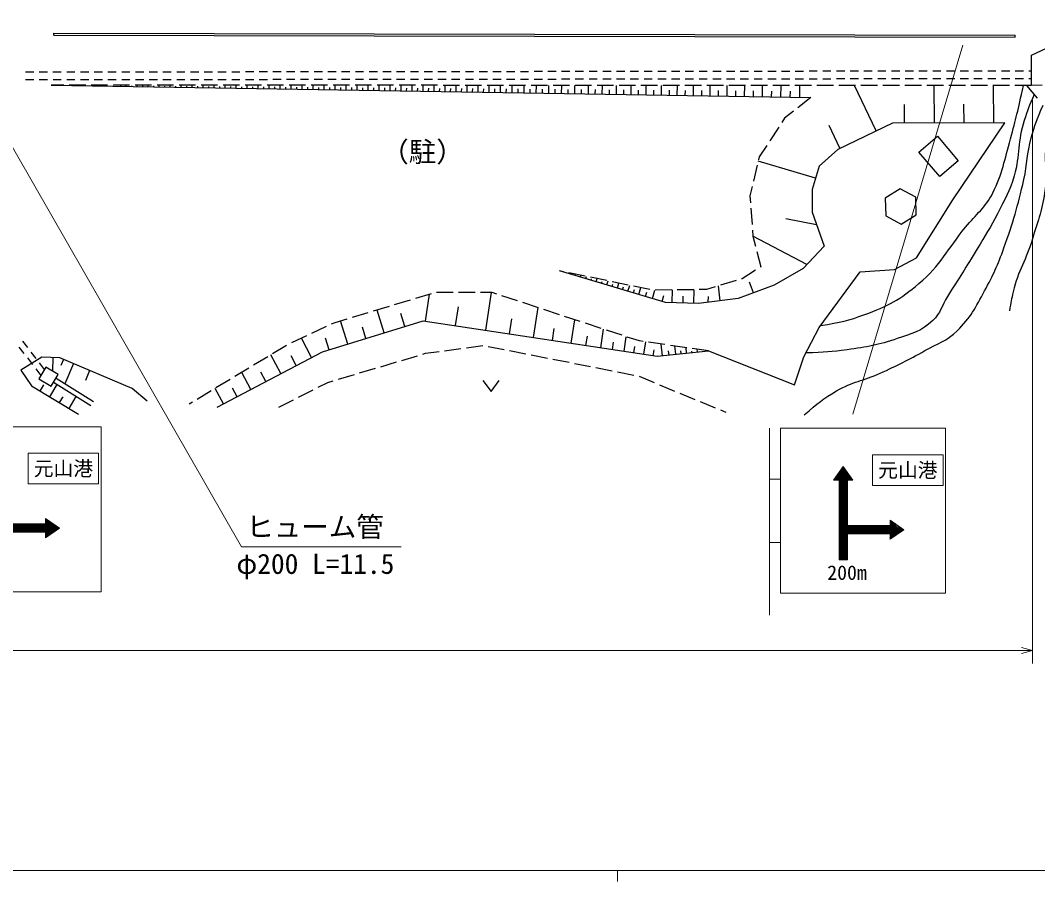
# Model space of a CAD drawing. Units: millimetres, scale not verified. Extents: x 40000 to 680000, y 20000 to 380000.
# Drawn here: x 213690 to 306201, y 204000 to 282303 of the extents above; entities that cross this region are included whole.
import ezdxf
from ezdxf.enums import TextEntityAlignment as Align

# ---------------------------------------------------------------- set-up
doc = ezdxf.new("R2010")
doc.units = ezdxf.units.MM
doc.header["$LTSCALE"] = 1000
for name, color, linetype, lineweight in [('M-BGD', 7, 'Continuous', 25), ('M-STR-HTXT', 7, 'Continuous', 13), ('M-STR-STRC', 7, 'Continuous', 13), ('M-TTL-BAND', 7, 'Continuous', 13)]:
    doc.layers.add(name, color=color, linetype=linetype, lineweight=lineweight)
doc.styles.add('ＭＳ ゴシック', font='')
doc.styles.get('ＭＳ ゴシック').set_extended_font_data('MS Gothic')

msp = doc.modelspace()

# ---------------------------------------------------------------- hatches: boundary and pattern name
at = {"layer": 'M-STR-STRC', "lineweight": 25}
h = msp.add_hatch(dxfattribs=at)
h.set_pattern_fill('USER', color=256, style=0, pattern_type=2)
h.set_pattern_definition([(135, (212112, 233397), (-141.4214, -141.4214), []), (135, (212112, 233255), (-141.4214, -141.4214), [])])
h.paths.add_polyline_path([(212112, 233397), (212112, 235772), (215987, 235772), (215987, 235272), (217237, 236147), (215987, 237022), (215987, 236522), (212112, 236522), (212112, 240647), (212612, 240647), (211737, 241897), (210862, 240647), (211362, 240647), (211362, 233397)])
h = msp.add_hatch(dxfattribs=at)
h.set_pattern_fill('USER', color=256, style=0, pattern_type=2)
h.set_pattern_definition([(135, (288899, 233249), (-141.4214, -141.4214), []), (135, (288899, 233108), (-141.4214, -141.4214), [])])
h.paths.add_polyline_path([(288899, 233249), (288899, 235624), (292774, 235624), (292774, 235124), (294024, 235999), (292774, 236874), (292774, 236374), (288899, 236374), (288899, 240499), (289399, 240499), (288524, 241749), (287649, 240499), (288149, 240499), (288149, 233249)])

# ---------------------------------------------------------------- linework, layer by layer
at = {"layer": 'M-BGD'}
for p, q in [((216738, 281142), (304162, 280970)), ((216738, 280942), (216738, 281142)), ((216738, 280942), (304161, 280770)), ((304161, 280770), (304162, 280970)), ((305630, 279152), (309210, 280809)), ((305630, 276368), (305630, 279152)), ((214158, 277614), (214908, 277615)), ((215408, 277615), (216158, 277616)), ((216658, 277617), (217408, 277618)), ((217908, 277618), (218658, 277619)), ((219158, 277620), (219908, 277621)), ((220408, 277621), (221158, 277622)), ((221658, 277623), (222408, 277624)), ((222908, 277624), (223658, 277625)), ((224158, 277626), (224908, 277627)), ((225408, 277627), (226158, 277628)), ((226658, 277629), (227408, 277630)), ((227908, 277630), (228658, 277631)), ((229158, 277632), (229908, 277633)), ((230408, 277633), (231158, 277634)), ((231658, 277635), (232408, 277636)), ((232908, 277636), (233658, 277637)), ((234158, 277638), (234908, 277639)), ((235408, 277639), (236158, 277640)), ((236658, 277641), (237408, 277642)), ((237908, 277642), (238658, 277643)), ((239158, 277644), (239908, 277645)), ((240408, 277645), (241158, 277646)), ((241658, 277647), (242408, 277647)), ((242908, 277648), (243658, 277649)), ((244158, 277650), (244908, 277650)), ((245408, 277651), (246158, 277652)), ((246658, 277653), (247408, 277653)), ((247908, 277654), (248658, 277655)), ((249158, 277656), (249908, 277656)), ((250408, 277657), (251158, 277658)), ((251658, 277658), (252408, 277659)), ((252908, 277660), (253658, 277661)), ((254158, 277661), (254908, 277662)), ((255408, 277663), (256158, 277664)), ((256658, 277664), (257408, 277665)), ((257908, 277666), (258658, 277667)), ((259158, 277667), (259908, 277668)), ((260408, 277669), (261158, 277670)), ((261658, 277670), (262408, 277671)), ((262908, 277672), (263658, 277673)), ((264158, 277673), (264908, 277674)), ((265408, 277675), (266158, 277676)), ((266658, 277676), (267408, 277677)), ((267908, 277678), (268658, 277679)), ((269158, 277679), (269908, 277680)), ((270408, 277681), (271158, 277682)), ((271658, 277682), (272408, 277683)), ((272908, 277684), (273658, 277685)), ((274158, 277685), (274908, 277686)), ((275408, 277687), (276158, 277688)), ((276658, 277688), (277408, 277689)), ((277908, 277690), (278658, 277691)), ((279158, 277691), (279908, 277692)), ((280408, 277693), (281158, 277693)), ((281658, 277694), (282408, 277695)), ((282908, 277696), (283658, 277696)), ((284158, 277697), (284908, 277698)), ((285408, 277699), (286158, 277699)), ((286658, 277700), (287408, 277701)), ((287908, 277702), (288658, 277702)), ((289158, 277703), (289908, 277704)), ((290408, 277704), (291158, 277705)), ((291658, 277706), (292408, 277707)), ((292908, 277707), (293658, 277708)), ((294158, 277709), (294908, 277710)), ((295408, 277710), (296158, 277711)), ((296658, 277712), (297408, 277713)), ((297908, 277713), (298658, 277714)), ((299158, 277715), (299908, 277716)), ((300408, 277716), (301158, 277717)), ((301658, 277718), (302408, 277719)), ((302908, 277719), (303658, 277720)), ((304158, 277721), (304908, 277722)), ((305408, 277722), (305630, 277723)), ((214159, 276914), (214909, 276915)), ((215409, 276915), (216159, 276916)), ((216659, 276917), (217409, 276918)), ((217909, 276918), (218659, 276919)), ((219159, 276920), (219909, 276921)), ((220409, 276921), (221159, 276922)), ((221659, 276923), (222409, 276924)), ((222909, 276924), (223659, 276925)), ((224159, 276926), (224909, 276927)), ((225409, 276927), (226159, 276928)), ((226659, 276929), (227409, 276930)), ((227909, 276930), (228659, 276931)), ((229159, 276932), (229909, 276933)), ((230409, 276933), (231159, 276934)), ((231659, 276935), (232409, 276936)), ((232909, 276936), (233659, 276937)), ((234159, 276938), (234909, 276939)), ((235409, 276939), (236158, 276940)), ((236658, 276941), (237408, 276942)), ((237908, 276942), (238658, 276943)), ((239158, 276944), (239908, 276945)), ((240408, 276945), (241158, 276946)), ((241658, 276947), (242408, 276947)), ((242908, 276948), (243658, 276949)), ((244158, 276950), (244908, 276950)), ((245408, 276951), (246158, 276952)), ((246658, 276953), (247408, 276953)), ((247908, 276954), (248658, 276955)), ((249158, 276956), (249908, 276956)), ((250408, 276957), (251158, 276958)), ((251658, 276958), (252408, 276959)), ((252908, 276960), (253658, 276961)), ((254158, 276961), (254908, 276962)), ((255408, 276963), (256158, 276964)), ((256658, 276964), (257408, 276965)), ((257908, 276966), (258658, 276967)), ((259158, 276967), (259908, 276968)), ((260408, 276969), (261158, 276970)), ((261658, 276970), (262408, 276971)), ((262908, 276972), (263658, 276973)), ((264158, 276973), (264908, 276974)), ((265408, 276975), (266158, 276976)), ((266658, 276976), (267408, 276977)), ((267908, 276978), (268658, 276979)), ((269158, 276979), (269908, 276980)), ((270408, 276981), (271158, 276982)), ((271658, 276982), (272408, 276983)), ((272908, 276984), (273658, 276985)), ((274158, 276985), (274908, 276986)), ((275408, 276987), (276158, 276988)), ((276658, 276988), (277408, 276989)), ((277908, 276990), (278658, 276991)), ((279158, 276991), (279908, 276992)), ((280408, 276993), (281158, 276993)), ((281658, 276994), (282408, 276995)), ((282908, 276996), (283658, 276996)), ((284158, 276997), (284908, 276998)), ((285408, 276999), (286158, 276999)), ((286658, 277000), (287408, 277001)), ((287908, 277002), (288658, 277002)), ((289158, 277003), (289908, 277004)), ((290408, 277004), (291158, 277005)), ((291658, 277006), (292408, 277007)), ((292908, 277007), (293658, 277008)), ((294158, 277009), (294908, 277010)), ((295408, 277010), (296158, 277011)), ((296658, 277012), (297408, 277013)), ((297908, 277013), (298658, 277014)), ((299158, 277015), (299908, 277016)), ((300408, 277016), (301158, 277017)), ((301658, 277018), (302408, 277019)), ((302908, 277019), (303658, 277020)), ((304158, 277021), (304908, 277022)), ((305408, 277022), (305630, 277023)), ((217630, 276413), (216504, 276413)), ((216504, 276413), (285560, 275291)), ((219630, 276412), (218130, 276412)), ((221630, 276411), (220130, 276411)), ((223630, 276410), (222130, 276410)), ((222823, 276311), (222824, 276364)), ((223323, 276302), (223325, 276410)), ((223823, 276294), (223824, 276356)), ((225630, 276409), (224130, 276409)), ((224323, 276286), (224325, 276409)), ((224823, 276278), (224824, 276348)), ((225323, 276270), (225325, 276409)), ((225823, 276262), (225824, 276339)), ((227630, 276408), (226130, 276408)), ((226322, 276254), (226325, 276408)), ((226822, 276246), (226824, 276331)), ((227322, 276237), (227325, 276408)), ((227822, 276229), (227824, 276322)), ((229630, 276407), (228130, 276407)), ((228322, 276221), (228325, 276407)), ((228822, 276213), (228824, 276314)), ((229322, 276205), (229325, 276407)), ((229822, 276197), (229824, 276306)), ((231630, 276406), (230130, 276406)), ((230322, 276189), (230325, 276406)), ((230822, 276181), (230824, 276297)), ((231322, 276172), (231326, 276406)), ((231822, 276164), (231824, 276289)), ((233630, 276405), (232130, 276405)), ((232322, 276156), (232326, 276405)), ((232822, 276148), (232824, 276280)), ((233322, 276140), (233326, 276405)), ((233821, 276132), (233824, 276272)), ((235630, 276404), (234130, 276404)), ((234321, 276124), (234326, 276404)), ((234821, 276116), (234824, 276264)), ((235321, 276107), (235326, 276404)), ((235821, 276099), (235824, 276255)), ((237630, 276403), (236130, 276403)), ((236321, 276091), (236326, 276403)), ((236821, 276083), (236824, 276247)), ((237321, 276075), (237326, 276403)), ((237821, 276067), (237824, 276239)), ((239630, 276402), (238130, 276402)), ((238321, 276059), (238326, 276402)), ((238821, 276051), (238824, 276230)), ((239321, 276042), (239327, 276402)), ((239821, 276034), (239824, 276222)), ((241630, 276401), (240130, 276401)), ((240321, 276026), (240327, 276401)), ((240821, 276018), (240824, 276213)), ((241320, 276010), (241327, 276401)), ((241820, 276002), (241824, 276205)), ((243630, 276400), (242130, 276400)), ((242320, 275994), (242327, 276400)), ((242820, 275986), (242824, 276197)), ((243320, 275977), (243327, 276400)), ((243820, 275969), (243824, 276188)), ((245630, 276399), (244130, 276399)), ((244320, 275961), (244327, 276399)), ((244820, 275953), (244824, 276180)), ((245320, 275945), (245327, 276399)), ((245820, 275937), (245824, 276172)), ((247630, 276398), (246130, 276398)), ((246320, 275929), (246327, 276398)), ((246820, 275921), (246824, 276163)), ((247320, 275912), (247328, 276398)), ((247820, 275904), (247824, 276155)), ((249630, 276397), (248130, 276397)), ((248320, 275896), (248328, 276397)), ((248819, 275888), (248824, 276146)), ((249319, 275880), (249328, 276397)), ((249819, 275872), (249824, 276138)), ((251630, 276396), (250130, 276396)), ((250319, 275864), (250328, 276396)), ((250819, 275855), (250824, 276130)), ((251319, 275847), (251328, 276396)), ((251819, 275839), (251824, 276121)), ((253630, 276395), (252130, 276395)), ((252319, 275831), (252328, 276395)), ((252819, 275823), (252824, 276113)), ((253319, 275815), (253328, 276395)), ((253819, 275807), (253824, 276105)), ((255630, 276394), (254130, 276394)), ((254319, 275799), (254328, 276394)), ((254819, 275790), (254824, 276096)), ((255319, 275782), (255329, 276394)), ((255820, 275774), (255825, 276088)), ((257630, 276393), (256130, 276393)), ((256322, 275766), (256332, 276393)), ((256837, 275758), (256842, 276079)), ((257352, 275749), (257362, 276393)), ((257880, 275741), (257885, 276071)), ((259630, 276392), (258130, 276392)), ((258408, 275732), (258418, 276392)), ((258949, 275723), (258955, 276062)), ((259491, 275715), (259502, 276392)), ((260047, 275706), (260052, 276053)), ((261630, 276391), (260130, 276391)), ((260602, 275696), (260614, 276391)), ((261172, 275687), (261178, 276043)), ((261742, 275678), (261754, 276390)), ((263630, 276390), (262130, 276390)), ((262327, 275668), (262333, 276034)), ((262912, 275659), (262924, 276390)), ((263512, 275649), (263518, 276024)), ((264112, 275639), (264124, 276389)), ((265630, 276389), (264130, 276389)), ((264727, 275629), (264733, 276014)), ((265342, 275619), (265355, 276389)), ((265974, 275609), (265980, 276004)), ((267630, 276388), (266130, 276388)), ((266605, 275599), (266618, 276388)), ((267253, 275588), (267259, 275993)), ((267900, 275578), (267913, 276387)), ((269630, 276387), (268130, 276387)), ((268565, 275567), (268571, 275982)), ((269229, 275556), (269243, 276387)), ((269911, 275545), (269918, 275971)), ((271630, 276386), (270130, 276386)), ((270592, 275534), (270606, 276386)), ((271291, 275523), (271298, 275960)), ((271990, 275511), (272005, 276385)), ((273630, 276385), (272130, 276385)), ((272708, 275500), (272715, 275948)), ((273425, 275488), (273440, 276385)), ((275630, 276383), (274130, 276384)), ((274161, 275476), (274168, 275936)), ((274897, 275464), (274912, 276384)), ((275651, 275452), (275659, 275924)), ((277630, 276382), (276130, 276383)), ((276406, 275440), (276422, 276383)), ((277181, 275427), (277188, 275911)), ((277955, 275414), (277971, 276382)), ((279630, 276381), (278130, 276382)), ((278749, 275401), (278757, 275898)), ((279544, 275389), (279560, 276382)), ((281630, 276380), (280130, 276381)), ((280358, 275375), (280367, 275885)), ((281173, 275362), (281190, 276381)), ((282009, 275349), (282018, 275871)), ((283630, 276379), (282130, 276380)), ((282845, 275335), (282862, 276380)), ((283703, 275321), (283711, 275857)), ((285630, 276378), (284130, 276379)), ((284560, 275307), (284578, 276379)), ((287630, 276377), (286130, 276378)), ((289630, 276376), (288130, 276377)), ((291528, 272247), (289557, 276376)), ((291630, 276375), (290130, 276376)), ((293630, 276374), (292130, 276375)), ((295630, 276373), (294130, 276374)), ((297630, 276372), (296130, 276373)), ((296808, 272973), (296793, 276373)), ((299630, 276371), (298130, 276372)), ((301630, 276370), (300130, 276371)), ((303630, 276369), (302130, 276370)), ((302206, 272996), (302191, 276370)), ((305630, 276368), (304130, 276369)), ((305172, 276369), (306155, 275236)), ((306618, 276413), (305630, 276368)), ((285560, 275291), (284385, 274359)), ((283993, 274049), (283180, 273405)), ((294088, 272961), (294080, 274661)), ((299507, 272985), (299499, 274671)), ((283180, 273405), (282927, 273017)), ((293014, 272956), (288030, 270576)), ((303206, 273001), (293014, 272956)), ((298491, 265997), (303206, 273001)), ((282653, 272598), (281832, 271343)), ((288225, 270669), (287239, 272734)), ((281559, 270924), (280891, 269903)), ((288030, 270576), (286323, 269050)), ((285994, 267942), (280792, 269492)), ((280891, 269903), (280825, 269631)), ((280708, 269145), (280358, 267687)), ((286323, 269050), (285695, 266939)), ((280241, 267201), (280037, 266356)), ((285695, 266939), (285695, 264874)), ((280037, 266356), (280084, 265726)), ((295169, 260698), (298491, 265997)), ((280120, 265228), (280229, 263732)), ((285695, 264874), (286772, 261776)), ((286099, 263712), (283289, 264261)), ((280266, 263233), (280307, 262674)), ((280307, 262674), (280542, 261764)), ((285208, 260100), (280307, 262674)), ((280667, 261280), (281025, 259890)), ((286772, 261776), (284887, 259755)), ((293193, 259666), (295169, 260698)), ((272360, 256657), (262706, 259531)), ((263091, 259452), (262706, 259531)), ((265050, 259047), (263581, 259350)), ((263669, 259244), (263687, 259306)), ((264148, 259102), (264185, 259226)), ((264627, 258959), (264658, 259062)), ((280548, 259589), (279319, 258813)), ((281025, 259890), (280971, 259856)), ((284887, 259755), (282238, 258229)), ((286323, 254367), (290050, 259441)), ((290050, 259441), (293193, 259666)), ((265106, 258816), (265168, 259023)), ((267009, 258643), (265539, 258946)), ((265585, 258674), (265628, 258818)), ((266065, 258531), (266151, 258820)), ((266544, 258389), (266599, 258574)), ((267023, 258246), (267134, 258617)), ((268967, 258239), (267498, 258542)), ((267502, 258103), (267570, 258330)), ((267982, 257961), (268117, 258414)), ((268940, 257675), (269100, 258212)), ((270926, 257835), (269457, 258138)), ((277319, 256811), (277187, 258161)), ((278796, 258653), (277362, 258215)), ((282238, 258229), (278960, 257017)), ((279319, 258813), (279275, 258799)), ((280355, 257533), (279994, 258509)), ((251051, 257440), (249614, 257011)), ((250535, 254962), (250905, 257396)), ((253035, 257555), (251535, 257555)), ((255035, 257555), (253535, 257555)), ((256600, 257555), (255535, 257555)), ((256016, 254130), (256536, 257555)), ((257013, 257419), (256600, 257555)), ((258913, 256795), (257488, 257263)), ((268461, 257818), (268541, 258086)), ((269438, 257527), (269530, 257838)), ((269935, 257379), (270120, 258001)), ((270550, 257196), (270665, 257580)), ((271165, 257013), (271394, 257782)), ((272920, 257796), (271420, 257782)), ((272053, 256749), (272218, 257303)), ((272965, 256639), (273000, 257796)), ((274920, 257814), (273420, 257800)), ((273953, 256610), (273971, 257227)), ((274940, 256580), (274977, 257815)), ((276086, 257825), (275420, 257819)), ((276884, 258068), (276086, 257825)), ((276251, 256678), (276266, 257190)), ((247219, 256294), (245782, 255865)), ((249135, 256867), (247698, 256438)), ((253276, 254546), (253536, 256259)), ((260813, 256170), (259388, 256638)), ((275368, 256568), (272360, 256657)), ((278960, 257017), (275368, 256568)), ((245303, 255721), (243866, 255292)), ((246764, 253900), (246126, 255967)), ((248646, 254481), (248283, 255657)), ((260358, 253470), (260770, 256184)), ((262713, 255545), (261288, 256014)), ((264613, 254920), (263188, 255389)), ((241515, 254459), (240157, 253823)), ((241154, 252167), (250314, 254996)), ((242277, 254816), (241968, 254672)), ((243387, 255148), (242277, 254816)), ((243456, 252878), (242808, 254975)), ((245110, 253389), (244791, 254423)), ((250314, 254996), (271596, 251763)), ((258187, 253800), (258393, 255157)), ((263777, 252951), (264102, 255088)), ((266512, 254295), (265087, 254764)), ((239704, 253610), (238346, 252974)), ((262068, 253211), (262230, 254279)), ((265124, 252746), (265252, 253588)), ((266471, 252542), (266726, 254225)), ((268412, 253671), (266987, 254139)), ((268592, 252220), (268793, 253545)), ((269980, 253155), (268887, 253514)), ((284932, 251718), (286323, 254367)), ((214052, 252011), (213595, 252606)), ((214369, 252546), (213912, 253141)), ((237897, 252754), (236613, 251980)), ((240178, 251654), (239259, 253402)), ((241778, 252360), (241454, 253409)), ((254247, 252540), (255734, 252743)), ((256225, 252666), (257696, 252375)), ((267531, 252381), (267632, 253044)), ((269492, 252083), (269578, 252646)), ((270326, 253106), (269980, 253155)), ((270393, 251946), (270564, 253072)), ((272306, 252823), (270821, 253035)), ((272078, 251814), (271966, 252871)), ((274286, 252540), (272801, 252752)), ((273283, 251942), (273203, 252695)), ((215651, 251673), (213720, 250506)), ((215130, 251555), (214673, 252149)), ((217267, 251629), (215651, 251673)), ((216651, 251646), (216616, 250412)), ((231591, 247139), (241154, 252167)), ((236184, 251721), (234900, 250947)), ((237382, 250184), (236479, 251899)), ((238780, 250919), (238320, 251793)), ((248376, 251388), (249813, 251817)), ((250293, 251959), (250538, 252033)), ((250538, 252033), (251771, 252201)), ((252266, 252269), (253752, 252472)), ((258187, 252278), (259658, 251988)), ((260149, 251891), (261621, 251600)), ((271234, 251818), (271314, 252344)), ((271596, 251763), (276266, 252257)), ((272680, 251878), (272640, 252254)), ((273780, 251994), (273753, 252245)), ((274277, 252047), (274224, 252549)), ((274774, 252099), (274761, 252225)), ((276266, 252257), (274781, 252469)), ((275271, 252152), (275245, 252403)), ((276266, 252257), (284078, 249159)), ((284078, 249159), (284932, 251718)), ((214813, 251020), (214356, 251614)), ((215891, 250563), (215434, 251158)), ((223868, 248845), (217267, 251629)), ((217608, 251485), (217369, 250916)), ((218518, 251101), (217742, 249263)), ((246459, 250817), (247897, 251246)), ((262111, 251503), (263583, 251213)), ((264073, 251116), (265545, 250825)), ((266035, 250728), (267507, 250438)), ((213720, 250506), (214708, 249069)), ((215574, 250028), (215117, 250623)), ((219988, 250481), (219601, 249562)), ((234472, 250689), (233187, 249914)), ((234636, 248740), (233819, 250295)), ((236009, 249462), (235558, 250320)), ((242626, 249675), (244063, 250103)), ((244543, 250246), (245980, 250674)), ((267997, 250341), (269469, 250050)), ((269956, 249940), (271342, 249368)), ((214708, 249069), (218974, 246510)), ((215480, 248606), (215816, 249166)), ((216375, 248069), (217046, 249188)), ((216706, 249400), (220103, 247280)), ((216935, 249767), (220332, 247647)), ((232759, 249656), (231474, 248881)), ((233393, 248086), (232984, 248864)), ((240773, 248942), (241648, 249384)), ((241648, 249384), (242147, 249532)), ((255746, 249572), (256496, 248572)), ((256496, 248572), (257246, 249572)), ((271804, 249178), (273191, 248606)), ((217246, 247547), (217572, 248091)), ((218116, 247024), (218769, 248113)), ((225215, 247677), (223868, 248845)), ((231046, 248623), (229762, 247848)), ((232149, 247432), (231408, 248841)), ((238988, 248040), (240327, 248716)), ((273653, 248415), (275040, 247843)), ((229334, 247590), (229031, 247408)), ((237203, 247139), (238542, 247815)), ((275502, 247653), (276889, 247081)), ((277351, 246890), (277837, 246690))]:
    msp.add_line(p, q, dxfattribs=at)
for points in [[(297085, 271761), (298977, 269538), (297294, 268106), (295402, 270328)], [(295162, 264621), (295112, 266220), (293701, 266976), (292342, 266133), (292392, 264534), (293802, 263778)], [(215385, 249708), (216507, 249044), (217135, 250105), (216013, 250770)]]:
    msp.add_lwpolyline(points, close=True, dxfattribs=at)
for points, knots in [([(286467, 254563), (288302, 254849), (288963, 255006), (290482, 255556), (292564, 256310), (293719, 256933), (295401, 258373), (297377, 260064), (298009, 261481), (299647, 263502), (300625, 264709), (301429, 265224), (302127, 266612), (303035, 268417), (303176, 269587), (303725, 271531), (304253, 273403), (304397, 274052), (304902, 276369)], [0, 0, 0, 0, 1, 1, 1, 2, 2, 2, 3, 3, 3, 4, 4, 4, 5, 5, 5, 6, 6, 6, 6]), ([(305882, 275551), (305406, 274499), (305290, 274142), (304986, 273213), (304363, 271309), (304610, 270095), (304061, 268168), (303658, 266754), (303212, 266032), (302548, 264721), (301896, 263434), (301436, 262764), (300698, 261526), (299678, 259815), (299054, 258890), (298007, 257196), (297480, 256343), (297381, 255708), (296662, 255010), (295645, 254022), (294762, 253842), (293425, 253370), (291712, 252766), (290684, 252609), (288885, 252361), (287421, 252159), (286879, 252123), (285113, 252063)], [0, 0, 0, 0, 1, 1, 1, 2, 2, 2, 3, 3, 3, 4, 4, 4, 5, 5, 5, 6, 6, 6, 7, 7, 7, 8, 8, 8, 9, 9, 9, 9]), ([(284975, 246434), (286221, 247525), (286681, 247899), (287918, 248620), (289356, 249458), (290355, 249527), (291870, 250217), (293493, 250957), (294393, 251401), (295947, 252277), (297122, 252940), (297931, 253136), (298890, 254085), (300108, 255289), (300556, 256194), (301370, 257700), (302167, 259174), (302573, 260032), (303136, 261610), (303987, 263993), (304376, 265365), (304944, 267832), (305280, 269294), (305209, 270171), (305616, 271615), (305954, 272811), (306124, 273253), (306701, 274607)], [0, 0, 0, 0, 1, 1, 1, 2, 2, 2, 3, 3, 3, 4, 4, 4, 5, 5, 5, 6, 6, 6, 7, 7, 7, 8, 8, 8, 9, 9, 9, 9]), ([(307645, 273520), (307328, 272699), (307263, 272396), (307088, 271657), (306663, 269866), (307101, 268776), (306878, 266949), (306658, 265150), (306255, 264189), (305742, 262451), (305174, 260522), (304425, 259576), (303977, 257616), (303824, 256947), (303756, 256700), (303641, 255892)], [0, 0, 0, 0, 1, 1, 1, 2, 2, 2, 3, 3, 3, 4, 4, 4, 5, 5, 5, 5])]:
    msp.add_open_spline(points, degree=3, knots=knots, dxfattribs=at)
at = {"layer": 'M-STR-HTXT'}
for p, q in [((206342, 282303), (233799, 234440)), ((305725, 275043), (305725, 223837)), ((233799, 234440), (248317, 234440)), ((67204, 225014), (305725, 225014)), ((305725, 225014), (304725, 225277)), ((305725, 225014), (304725, 224751))]:
    msp.add_line(p, q, dxfattribs=at)
at = {"layer": 'M-STR-STRC'}
for p, q in [((289392, 246497), (299398, 280046)), ((206039, 245361), (221039, 245361)), ((221039, 245361), (221039, 230361)), ((281826, 245213), (281826, 228213)), ((282826, 245213), (282826, 230213)), ((282826, 245213), (297826, 245213)), ((297826, 245213), (297826, 230213)), ((287649, 240499), (288524, 241749)), ((288524, 241749), (289399, 240499)), ((281826, 240588), (282826, 240588)), ((288149, 240499), (287649, 240499)), ((288149, 240499), (288149, 233249)), ((288899, 240499), (288899, 236374)), ((289399, 240499), (288899, 240499)), ((215987, 236522), (215987, 237022)), ((215987, 237022), (217237, 236147)), ((292774, 236374), (292774, 236874)), ((292774, 236874), (294024, 235999)), ((212112, 236522), (215987, 236522)), ((217237, 236147), (215987, 235272)), ((288899, 236374), (292774, 236374)), ((294024, 235999), (292774, 235124)), ((212112, 235772), (215987, 235772)), ((215987, 235272), (215987, 235772)), ((288899, 235624), (288899, 233249)), ((288899, 235624), (292774, 235624)), ((292774, 235124), (292774, 235624)), ((281826, 234838), (282826, 234838)), ((288149, 233249), (288899, 233249)), ((206039, 230361), (221039, 230361)), ((282826, 230213), (297826, 230213))]:
    msp.add_line(p, q, dxfattribs=at)
for points in [[(214407, 240161), (220807, 240161), (220807, 242961), (214407, 242961)], [(291194, 240014), (297594, 240014), (297594, 242814), (291194, 242814)]]:
    msp.add_lwpolyline(points, close=True, dxfattribs=at)
at = {"layer": 'M-TTL-BAND'}
for p, q in [((40000, 205000), (579000, 205000)), ((268000, 205000), (268000, 204000))]:
    msp.add_line(p, q, dxfattribs=at)

# ---------------------------------------------------------------- texts
at = {"layer": 'M-BGD', "style": 'ＭＳ ゴシック'}
msp.add_text('（駐）', height=1833, dxfattribs=at).set_placement((250263, 268882), align=Align.BOTTOM_CENTER)
at = {"layer": 'M-STR-HTXT', "style": 'ＭＳ ゴシック'}
for s, p in [('ヒューム管', (240484, 234791)), ('φ200 L=11.5', (240519, 231428))]:
    msp.add_text(s, height=1833, dxfattribs=at).set_placement(p, align=Align.BOTTOM_CENTER)
at = {"layer": 'M-STR-STRC', "style": 'ＭＳ ゴシック'}
for p in [(217607, 241561), (294394, 241414)]:
    msp.add_text('元山港', height=1320, dxfattribs=at).set_placement(p, align=Align.MIDDLE_CENTER)
msp.add_text('200m', height=1320, dxfattribs=at).set_placement((288865, 231039), align=Align.BOTTOM_CENTER)

doc.saveas('drawing.dxf')
